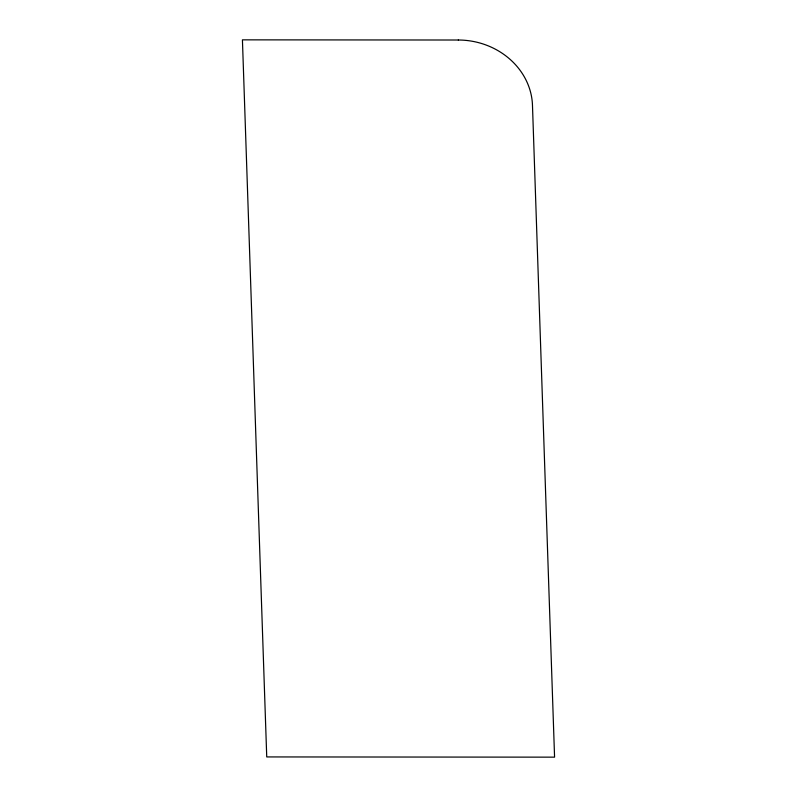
<?xml version="1.0" encoding="UTF-8"?>
<svg xmlns="http://www.w3.org/2000/svg" width="797" height="797" viewBox="0 0 797 797"><rect width="100%" height="100%" fill="white"/><g stroke="black" fill="none" stroke-linecap="round" stroke-linejoin="round"><path stroke-width="1.2" d="M458.305 40.019L242.427 39.85L266.736 756.931L554.573 757.15L532.476 105.264A72.148 65.015 8.8 0 0 458.305 40.019"/></g></svg>
